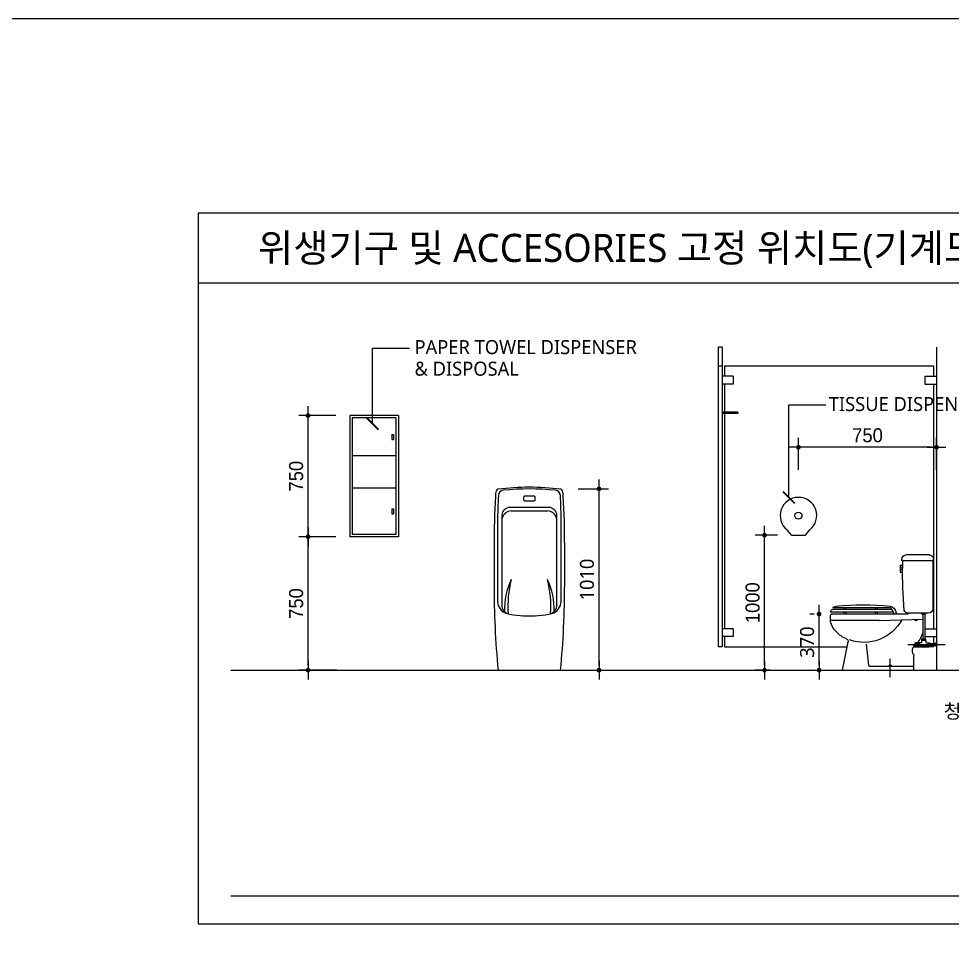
# Model space of a CAD drawing. Header units: millimetres. Extents: x 5 to 8415, y 10 to 5950.
# Drawn here: x 3499 to 5494, y 3980 to 5950 of the extents above; entities that cross this region are included whole.
import ezdxf
from ezdxf.enums import TextEntityAlignment as Align

# ---------------------------------------------------------------- set-up
doc = ezdxf.new("R2010")
doc.units = ezdxf.units.MM
doc.header["$LTSCALE"] = 100
doc.linetypes.add('CEN-AGI', pattern=[32.2, 30, -1, 0.2, -1])
doc.layers.get('Defpoints').update_dxf_attribs({"color": 137})
for name, color, linetype in [('3TXT', 3, 'Continuous'), ('A-Leader', 6, 'Continuous'), ('CEN', 1, 'CEN-AGI'), ('DIM', 7, 'Continuous'), ('ELE', 7, 'Continuous'), ('F-FUR', 6, 'Continuous'), ('FUNT', 6, 'Continuous'), ('SAN', 201, 'Continuous'), ('SYM-LEAD', 6, 'Continuous'), ('TOIL', 4, 'Continuous'), ('TXT', 3, 'Continuous')]:
    doc.layers.add(name, color=color, linetype=linetype)
doc.styles.add('ARIAL', font='malgun.ttf')
doc.styles.add('굴림체(옥산)', font='malgun.ttf')
doc.styles.add('맑은고딕', font='malgun.ttf')
doc.styles.add('스타일1', font='malgun.ttf')
doc.dimstyles.new('CJA-1', dxfattribs={"dimscale": 50, "dimtxt": 3, "dimasz": 1, "dimexe": 2, "dimexo": 3, "dimgap": 1, "dimtad": 1, "dimdec": 0, "dimdsep": 46, "dimlunit": 6, "dimtxsty": '굴림체(옥산)', "dimblk": 'CJDOT', "dimcen": 0.09, "dimclrd": 256, "dimclre": 256, "dimclrt": 3, "dimazin": 2, "dimtfac": 1, "dimtdec": 0, "dimtix": 1, "dimtmove": 2, "dimatfit": 3, "dimldrblk": 'CJDOT', "dimfxl": 1, "dimtolj": 1, "dimtzin": 0, "dimarcsym": 0})
doc.dimstyles.new('DIM-QD 1', dxfattribs={"dimtxt": 3, "dimasz": 1.5, "dimexe": 1, "dimexo": 0, "dimgap": 1, "dimtad": 1, "dimdec": 3, "dimdsep": 46, "dimtxsty": 'ARIAL', "dimblk1": 'ARCHTICK', "dimblk2": 'ARCHTICK', "dimsah": 1, "dimcen": 0, "dimclrd": 256, "dimclre": 256, "dimclrt": 3, "dimazin": 2, "dimtfac": 1, "dimtdec": 3, "dimtix": 1, "dimtmove": 2, "dimatfit": 3, "dimldrblk": 'ARCHTICK', "dimfxl": 1, "dimtolj": 1, "dimtzin": 0, "dimarcsym": 0})

# ---------------------------------------------------------------- blocks, each defined once
blk = doc.blocks.new('CJDOT')
blk.add_line((-2, 0), (2, 0))
at = {"const_width": 0.5}
blk.add_lwpolyline([(-0.25, 0, 1), (0.25, 0, 1)], format="xyb", close=True, dxfattribs=at)
blk = doc.blocks.new('*D38')
at = {"layer": 'Defpoints', "color": 0, "transparency": 16777216}
for p in [(4117.6, 4842.1), (4206.8, 4842.1), (4209.2, 4557)]:
    blk.add_point(p, dxfattribs=at)
at = {"layer": 'DIM', "lineweight": -2, "transparency": 16777216}
for p, q in [((4176.8, 4842.1), (4097.6, 4842.1)), ((4117.6, 4567), (4117.6, 4832.1)), ((4179.2, 4557), (4097.6, 4557))]:
    blk.add_line(p, q, dxfattribs=at)
at = {"layer": 'DIM', "lineweight": -2, "transparency": 16777216, "xscale": 10, "yscale": 10, "zscale": 10}
for p, rotation in [((4117.6, 4842.1), 90), ((4117.6, 4557), 270)]:
    blk.add_blockref('CJDOT', p, dxfattribs=dict(at, rotation=rotation))
at = {"layer": 'DIM', "color": 3, "transparency": 16777216, "insert": (4092.2, 4699.5), "char_height": 30, "attachment_point": 5, "rotation": 90, "style": '맑은고딕'}
blk.add_mtext('\\A1;{\\f굴림|b0|i0|c129|p49;750}', dxfattribs=at)
blk = doc.blocks.new('*D41')
at = {"layer": 'Defpoints', "color": 0, "transparency": 16777216}
for p in [(5165.3, 5033.5), (5165.3, 4955.5), (5460.5, 4955.5)]:
    blk.add_point(p, dxfattribs=at)
at = {"layer": 'DIM', "lineweight": -2, "transparency": 16777216}
for p, q in [((5165.3, 4985.5), (5165.3, 5053.5)), ((5460.5, 4985.5), (5460.5, 5053.5)), ((5450.5, 5033.5), (5175.3, 5033.5))]:
    blk.add_line(p, q, dxfattribs=at)
at = {"layer": 'DIM', "lineweight": -2, "transparency": 16777216, "xscale": 10, "yscale": 10, "zscale": 10, "rotation": 180}
blk.add_blockref('CJDOT', (5165.3, 5033.5), dxfattribs=at)
at = {"layer": 'DIM', "lineweight": -2, "transparency": 16777216, "xscale": 10, "yscale": 10, "zscale": 10}
blk.add_blockref('CJDOT', (5460.5, 5033.5), dxfattribs=at)
at = {"layer": 'DIM', "color": 3, "transparency": 16777216, "insert": (5312.9, 5058.9), "char_height": 30, "attachment_point": 5, "style": '맑은고딕'}
blk.add_mtext('\\A1;{\\f굴림|b0|i0|c129|p49;750}', dxfattribs=at)
blk = doc.blocks.new('*D42')
at = {"layer": 'Defpoints', "color": 0, "transparency": 16777216}
for p in [(5092.8, 4845.4), (5150.3, 4845.4), (5133.6, 4557)]:
    blk.add_point(p, dxfattribs=at)
at = {"layer": 'DIM', "lineweight": -2, "transparency": 16777216}
for p, q in [((5120.3, 4845.4), (5072.8, 4845.4)), ((5092.8, 4567), (5092.8, 4835.4)), ((5103.6, 4557), (5072.8, 4557))]:
    blk.add_line(p, q, dxfattribs=at)
at = {"layer": 'DIM', "lineweight": -2, "transparency": 16777216, "xscale": 10, "yscale": 10, "zscale": 10}
for p, rotation in [((5092.8, 4845.4), 90), ((5092.8, 4557), 270)]:
    blk.add_blockref('CJDOT', p, dxfattribs=dict(at, rotation=rotation))
at = {"layer": 'DIM', "color": 3, "transparency": 16777216, "insert": (5067.4, 4701.2), "char_height": 30, "attachment_point": 5, "rotation": 90, "style": '맑은고딕'}
blk.add_mtext('\\A1;{\\f굴림|b0|i0|c129|p49;1000}', dxfattribs=at)
blk = doc.blocks.new('*D53')
at = {"layer": 'Defpoints', "color": 0, "transparency": 16777216}
for p in [(5209.4, 4677), (5229.2, 4677), (5220, 4557)]:
    blk.add_point(p, dxfattribs=at)
at = {"layer": 'DIM', "lineweight": -2, "transparency": 16777216}
for p, q in [((5199.2, 4677), (5189.4, 4677)), ((5209.4, 4567), (5209.4, 4667)), ((5190, 4557), (5189.4, 4557))]:
    blk.add_line(p, q, dxfattribs=at)
at = {"layer": 'DIM', "lineweight": -2, "transparency": 16777216, "xscale": 10, "yscale": 10, "zscale": 10}
for p, rotation in [((5209.4, 4677), 90), ((5209.4, 4557), 270)]:
    blk.add_blockref('CJDOT', p, dxfattribs=dict(at, rotation=rotation))
at = {"layer": 'DIM', "color": 3, "transparency": 16777216, "insert": (5183.9, 4617), "char_height": 30, "attachment_point": 5, "rotation": 90, "style": '맑은고딕'}
blk.add_mtext('\\A1;370', dxfattribs=at)
blk = doc.blocks.new('*D59')
at = {"layer": 'Defpoints', "color": 0, "transparency": 16777216}
for p in [(4117.6, 5101.3), (4206.8, 5101.3), (4206.8, 4842.1)]:
    blk.add_point(p, dxfattribs=at)
at = {"layer": 'DIM', "lineweight": -2, "transparency": 16777216}
for p, q in [((4176.8, 5101.3), (4097.6, 5101.3)), ((4117.6, 4852.1), (4117.6, 5091.3)), ((4176.8, 4842.1), (4097.6, 4842.1))]:
    blk.add_line(p, q, dxfattribs=at)
at = {"layer": 'DIM', "lineweight": -2, "transparency": 16777216, "xscale": 10, "yscale": 10, "zscale": 10}
for p, rotation in [((4117.6, 5101.3), 90), ((4117.6, 4842.1), 270)]:
    blk.add_blockref('CJDOT', p, dxfattribs=dict(at, rotation=rotation))
at = {"layer": 'DIM', "color": 3, "transparency": 16777216, "insert": (4092.2, 4971.7), "char_height": 30, "attachment_point": 5, "rotation": 90, "style": '맑은고딕'}
blk.add_mtext('\\A1;{\\f굴림|b0|i0|c129|p49;750}', dxfattribs=at)
blk = doc.blocks.new('*D79')
at = {"layer": 'Defpoints', "color": 0, "transparency": 16777216}
for p in [(4664.7, 4944.5), (4739.2, 4944.5), (4664.7, 4557)]:
    blk.add_point(p, dxfattribs=at)
at = {"layer": 'DIM', "lineweight": -2, "transparency": 16777216}
for p, q in [((4694.7, 4944.5), (4759.2, 4944.5)), ((4739.2, 4567), (4739.2, 4934.5)), ((4694.7, 4557), (4759.2, 4557))]:
    blk.add_line(p, q, dxfattribs=at)
at = {"layer": 'DIM', "lineweight": -2, "transparency": 16777216, "xscale": 10, "yscale": 10, "zscale": 10}
for p, rotation in [((4739.2, 4944.5), 90), ((4739.2, 4557), 270)]:
    blk.add_blockref('CJDOT', p, dxfattribs=dict(at, rotation=rotation))
at = {"layer": 'DIM', "color": 3, "transparency": 16777216, "insert": (4713.6, 4750.7), "char_height": 30, "attachment_point": 5, "rotation": 90, "style": '맑은고딕'}
blk.add_mtext('\\A1;1010', dxfattribs=at)
blk = doc.blocks.new('_ArchTick')
at = {"color": 0, "linetype": 'ByBlock', "const_width": 0.15}
blk.add_lwpolyline([(-0.5, -0.5), (0.5, 0.5)], dxfattribs=at)
blk = doc.blocks.new('toil1')
at = {"layer": 'CEN'}
for p, q in [((189.9, -13.1), (-56.1, -13.1)), ((305, -228.3), (305, -109.3))]:
    blk.add_line(p, q, dxfattribs=at)
at = {"layer": 'F-FUR'}
for p, q in [((50, 576.9), (200, 576.9)), ((20, 546.9), (20, 539.9)), ((23, 536.9), (227, 536.9)), ((25, 536.9), (25, 222.9)), ((225, 536.9), (225, 487.4)), ((239.3, 509.9), (225, 509.9)), ((239.3, 492.1), (225, 492.1)), ((230, 539.9), (230, 546.9)), ((239.3, 509.9), (239.3, 462.9)), ((239.3, 462.9), (224.6, 462.9)), ((239.3, 480.6), (225, 480.6)), ((55, 192.9), (187.9, 192.9)), ((71.9, 190.1), (71.9, 192.9)), ((93.2, 185.1), (76.9, 185.1)), ((78.4, 185.1), (78.4, 20.7)), ((91.6, 185.1), (91.6, 20.7)), ((98.2, 192.9), (98.2, 190.1)), ((190, 186.9), (190, 187.9)), ((190, 186.9), (692, 186.9)), ((284.4, 199.7), (697.1, 199.7)), ((296, 217.3), (689.2, 217.3)), ((304.3, 227.5), (679.4, 227.5)), ((391.5, 227.5), (391.5, 217.3)), ((391.5, 199.7), (391.5, 186.9)), ((405.2, 199.7), (405.2, 186.9)), ((405.9, 227.5), (405.9, 217.3)), ((597.1, 227.5), (597.1, 217.3)), ((597.8, 199.7), (597.8, 186.9)), ((611.5, 227.5), (611.5, 217.3)), ((611.5, 199.7), (611.5, 186.9)), ((680.7, 230.7), (678.6, 233.4)), ((678.6, 227.5), (679.1, 227.5)), ((378, 144.9), (91.6, 153.3)), ((378, 144.9), (699.2, 144.9)), ((700, 152.9), (700, 178.9)), ((0, 0), (2.1, 0)), ((71.3, 20.7), (98.6, 20.7)), ((71.3, 11.6), (71.3, 20.7)), ((71.3, 11.6), (99.1, 11.6)), ((71.3, 11.6), (71.3, 1.4)), ((80.7, 11.6), (80.7, 20.7)), ((89.7, 20.7), (89.7, 11.6)), ((98.6, 20.7), (98.6, 11.6)), ((99.1, 11.6), (99.1, 1.4)), ((135.3, 0.2), (131.9, 0.2)), ((131.9, 0.2), (131.9, -28)), ((620, -183.1), (583.5, 3.7)), ((2.1, -26.3), (0, -26.3)), ((7.1, -5), (7.1, -21.3)), ((44.3, -7.1), (7.1, -7.1)), ((44.3, -18.9), (7.1, -18.9)), ((44.3, -3.6), (44.3, -22.4)), ((66.3, -3.6), (44.3, -3.6)), ((54.9, -9), (44.3, -9)), ((44.3, -17.1), (54.9, -17.1)), ((44.3, -22.4), (126, -22.4)), ((54.9, -3.6), (54.9, -22.4)), ((104.1, -3.6), (126, -3.6)), ((115.5, -3.6), (115.5, -22.4)), ((115.5, -9.4), (126, -9.4)), ((115.5, -17.1), (126, -17.1)), ((126, -3.6), (126, -22.4)), ((126, -7.1), (131.9, -7.1)), ((126, -18.9), (131.9, -18.9)), ((140.2, -3.7), (131.9, -3.7)), ((140.3, -9.5), (131.9, -9.5)), ((131.9, -17.3), (140.3, -17.3)), ((131.9, -22.5), (140.3, -22.5)), ((131.9, -28), (135.3, -28)), ((140.3, -23), (140.3, -4.8)), ((445.8, -151), (461.4, -11.4)), ((150, -183.1), (150, -86.7)), ((150, -158.1), (437.8, -158.1))]:
    blk.add_line(p, q, dxfattribs=at)
for centre, radius, start, end in [((50, 546.9), 30, 90, 180), ((200, 546.9), 30, 0, 90), ((23, 539.9), 3, 180, 270), ((-3126.6, 496.5), 3351.6, 355.11536, 0.15554), ((227, 539.9), 3, 270, 0), ((484, -1599.5), 1846.5, 84.47837, 95.52163), ((55, 222.9), 30, 180, 270), ((76.9, 190.1), 5, 180, 270), ((93.2, 190.1), 5, 270, 0), ((185, 187.9), 5, 0, 90), ((189, 217.4), 24.6, 267.35282, 345.20547), ((337.8, 177.1), 73.8, 128.28352, 172.38993), ((337.8, 177.1), 58, 128.28352, 170.29946), ((296.4, 228.3), 7.94, 313.90533, 122.66171), ((275.8, 288.5), 58.6, 294.66396, 301.40333), ((658.5, 197.3), 41.3, 60.88446, 85.60219), ((679.2, 229.5), 2, 268.79732, 39.23668), ((669, 193.3), 31.4, 16.68511, 49.85055), ((692, 178.9), 8, 0, 90), ((697.1, 201.7), 2, 270, 16.68511), ((135, 152), 9.38, 178.31897, 358.31897), ((478.8, 282.9), 282.7, 208.21738, 289.52213), ((575.3, 161.5), 125, 311.51092, 356.04668), ((245.6, 99.3), 156.9, 191.03279, 222.67885), ((529.6, 186.6), 175, 292.26153, 317.28875), ((2.1, -5), 5, 0, 90), ((66.3, 1.4), 5, 270, 0), ((104.1, 1.4), 5, 180, 270), ((135.3, -4.8), 5, 0, 90), ((606, 4.5), 22.5, 108.68054, 200), ((2.1, -21.3), 5, 270, 0), ((135.3, -23), 5, 270, 0), ((113.9, -54.6), 46, 328.75325, 54.99508), ((162, -86.7), 12, 136.85825, 180), ((305, -158.1), 9.58, 359.99985, 180), ((437.8, -150.1), 8, 270, 353.63284)]:
    blk.add_arc(centre, radius, start, end, dxfattribs=at)
for p in [(50, 576.9), (20, 546.9), (20, 546.9), (230, 546.9), (692, 186.9), (7.1, -13.1)]:
    blk.add_point(p, dxfattribs=at)
blk = doc.blocks.new('toistand')
at = {"layer": 'FUNT'}
for points in [[(-195, 687.2), (-195, 473.8, 0.02373), (-172.5, 0), (172.5, 0, 0.02373), (195, 473.8), (195, 687.2, 0.013696), (187.5, 961, 0.034851), (183.7, 990.2, 0.324304), (173.4, 999.8, 0.05893), (-173.4, 999.8, 0.324304), (-183.7, 990.2, 0.034851), (-187.5, 961, 0.013696)], [(0, 963), (23, 963, -0.414214), (30, 956), (30, 940, -0.414214), (23, 933), (0, 933), (-23, 933, -0.414214), (-30, 940), (-30, 956, -0.414214), (-23, 963)]]:
    blk.add_lwpolyline(points, format="xyb", close=True, dxfattribs=at)
for points in [[(-43.1, 301.5, 0.061836), (107.5, 309.5, 0.02013), (123.2, 313, 0.340765), (175.4, 380.7), (175.4, 821.1, 0.014439), (171.2, 965.4, 0.369153), (144.2, 993.5, 0.049292), (-144.2, 993.5, 0.369153), (-171.2, 965.4, 0.014439), (-175.4, 821.1), (-175.4, 380.7, 0.340765), (-123.2, 313, 0.02013), (-107.5, 309.5, 0.061836), (43.1, 301.5)], [(-118, 311.7, -0.333423), (-150.4, 354.9), (-150.4, 821.1, -0.003541), (-150.2, 856.2, -0.410071), (-105.2, 900.5), (105.2, 900.5, -0.410071), (150.2, 856.2, -0.003541), (150.4, 821.1), (150.4, 354.9, -0.333423), (118, 311.7)]]:
    blk.add_lwpolyline(points, format="xyb", dxfattribs=at)
at = {"layer": 'FUNT', "color": 4}
blk.add_lwpolyline([(-100.4, 879.3), (100.4, 879.3, -0.280363)], format="xyb", dxfattribs=at)
for centre, radius, start, end in [((-100.4, 829.3), 50, 90, 167.9541), ((100.4, 829.3), 50, 12.0459, 90), ((255.2, 332), 392.9, 154.6917, 181.248), ((486.4, 350.8), 605.1, 165.7275, 183.7219), ((-486.4, 350.8), 605.1, 356.2781, 14.2725), ((-255.2, 332), 392.9, 358.752, 25.3083)]:
    blk.add_arc(centre, radius, start, end, dxfattribs=at)

msp = doc.modelspace()

# ---------------------------------------------------------------- linework, layer by layer
msp.add_lwpolyline([(8414.9677, 9.5719), (4.9677, 9.5719), (4.9677, 5949.5719), (8414.9677, 5949.5719)], close=True)
at = {"layer": 'A-Leader', "ltscale": 0.2}
msp.add_line((4255.5129, 5084.02), (4255.5129, 5241.2036), dxfattribs=at)
at = {"layer": 'ELE'}
for p, q in [((3882.661, 5534.6483), (6729.2573, 5534.6483)), ((3882.661, 5534.6483), (3882.661, 4015.0733)), ((3882.661, 5384.6483), (6729.2573, 5384.6483)), ((3952.5299, 4556.9726), (6656.1749, 4556.9726)), ((3952.5299, 4074.3213), (6656.1749, 4074.3213)), ((3882.661, 4015.0733), (6729.2573, 4015.0733))]:
    msp.add_line(p, q, dxfattribs=at)
at = {"layer": 'SAN'}
for p, q in [((5035.5366, 5108.6392), (5002.2032, 5108.6392)), ((5035.5366, 5105.3059), (5002.2032, 5105.3059)), ((5150.3097, 4845.4195), (5141.0347, 4856.8945)), ((5180.3097, 4845.4195), (5189.5847, 4856.8945)), ((5150.3097, 4845.4195), (5180.3097, 4845.4195))]:
    msp.add_line(p, q, dxfattribs=at)
at = {"layer": 'SAN', "color": 5}
for p, q in [((4206.7824, 5101.3012), (4206.7824, 4842.0825)), ((4310.4699, 5101.3012), (4206.7824, 5101.3012)), ((4305.2855, 5096.1168), (4211.9668, 5096.1168)), ((4211.9668, 5096.1168), (4211.9668, 4847.2668)), ((4305.2855, 5096.1168), (4305.2855, 4847.2668)), ((4310.4699, 5101.3012), (4310.4699, 4842.0825)), ((4296.6449, 5060.6903), (4296.6449, 5050.3215)), ((4296.6449, 5060.6903), (4300.1012, 5060.6903)), ((4296.6449, 5050.3215), (4300.1012, 5050.3215)), ((4300.1012, 5060.6903), (4300.1012, 5050.3215)), ((4305.2855, 5014.895), (4211.9668, 5014.895)), ((4305.2855, 4945.77), (4211.9668, 4945.77)), ((4296.6449, 4901.7028), (4296.6449, 4891.334)), ((4296.6449, 4901.7028), (4300.1012, 4901.7028)), ((4296.6449, 4891.334), (4300.1012, 4891.334)), ((4300.1012, 4901.7028), (4300.1012, 4891.334)), ((4310.4699, 4842.0825), (4206.7824, 4842.0825)), ((4305.2855, 4847.2668), (4211.9668, 4847.2668))]:
    msp.add_line(p, q, dxfattribs=at)
at = {"layer": 'SAN'}
msp.add_circle((5165.3097, 4887.4195), 7.5, dxfattribs=at)
msp.add_arc((5165.3097, 4887.4195), 39, 308.4934681, 231.5065319, dxfattribs=at)
at = {"layer": 'TOIL'}
for p, q in [((4993.8699, 5247.7504), (4993.8699, 4606.9726)), ((5002.2032, 5247.553), (4993.8699, 5247.553)), ((5002.2032, 5247.7504), (5002.2032, 4606.9726)), ((5460.5366, 5247.553), (5460.5366, 4556.9726)), ((5002.2032, 5206.9726), (4993.8699, 5206.9726)), ((5007.2032, 5206.9726), (5007.2032, 5185.3059)), ((5453.8699, 5206.9726), (5007.2032, 5206.9726)), ((5453.8699, 5206.9726), (5453.8699, 5185.3059)), ((5025.5366, 5185.3059), (5002.2032, 5185.3059)), ((5025.5366, 5168.6392), (5002.2032, 5168.6392)), ((5007.2032, 5168.6392), (5007.2032, 5108.6392)), ((5025.5366, 5185.3059), (5025.5366, 5168.6392)), ((5435.5366, 5185.3059), (5435.5366, 5168.6392)), ((5435.5366, 5185.3059), (5460.5366, 5185.3059)), ((5435.5366, 5168.6392), (5460.5366, 5168.6392)), ((5453.8699, 5168.6392), (5453.8699, 4645.3059)), ((5035.5366, 5108.6392), (5035.5366, 5105.3059)), ((5007.2032, 5105.3059), (5007.2032, 4645.3059)), ((5025.5366, 4645.3059), (5002.2032, 4645.3059)), ((5025.5366, 4628.6392), (5002.2032, 4628.6392)), ((5007.2032, 4628.6392), (5007.2032, 4606.9726)), ((5025.5366, 4645.3059), (5025.5366, 4628.6392)), ((5435.5366, 4645.3059), (5435.5366, 4628.6392)), ((5435.5366, 4645.3059), (5460.5366, 4645.3059)), ((5435.5366, 4628.6392), (5460.5366, 4628.6392)), ((5453.8699, 4628.6392), (5453.8699, 4606.9726)), ((5002.2032, 4606.9726), (4993.8699, 4606.9726)), ((5007.2032, 4606.9726), (5269.2088, 4606.9726)), ((5411.2076, 4606.9726), (5443.8699, 4606.9726)), ((5453.8699, 4606.9726), (5443.8699, 4606.9726))]:
    msp.add_line(p, q, dxfattribs=at)

# ---------------------------------------------------------------- block references
at = {"xscale": 0.387042245882796, "yscale": 0.387042245882796, "zscale": 0.387042245882796}
msp.add_blockref('toistand', (4590.3808, 4556.9726), dxfattribs=at)
at = {"layer": 'TOIL', "xscale": -0.3243243243250618, "yscale": 0.3243243243241523, "zscale": 0.3243243243243268}
msp.add_blockref('toil1', (5460.5366, 4616.372), dxfattribs=at)

# ---------------------------------------------------------------- texts
at = {"layer": '3TXT', "color": 3, "style": '스타일1'}
for s, height, p in [('위생기구 및 ACCESORIES 고정 위치도(기계도면 참조)', 60, (4010.4929, 5459.6483)), ('PAPER TOWEL DISPENSER', 30, (4345.0227, 5247.4806)), ('& DISPOSAL', 30, (4345.0227, 5201.4181))]:
    msp.add_text(s, height=height, dxfattribs=at).set_placement(p, align=Align.MIDDLE_LEFT)
msp.add_text('TISSUE DISPENSER', height=30, dxfattribs=at).set_placement((5402.0852, 5125.8135), align=Align.MIDDLE_CENTER)
at = {"layer": 'TXT', "style": '스타일1'}
msp.add_text('청소용 SINK', height=30, dxfattribs=at).set_placement((5581.4066, 4468.9229), align=Align.MIDDLE_CENTER)

# ---------------------------------------------------------------- dimensions: what is measured, and where the dimension line sits
at = {"layer": 'DIM'}
for base, p1, p2, angle, text, picture, middle in [((4117.602, 5101.3012), (4206.7824, 4842.0825), (4206.7824, 5101.3012), 270, '{\\f굴림|b0|i0|c129|p49;750}', '*D59', (4092.2025, 4971.6918)), ((4739.2117, 4944.4726), (4664.7183, 4556.9726), (4664.7183, 4944.4726), 90, '1010', '*D79', (4713.6309, 4750.7226)), ((4117.602, 4842.0825), (4209.2479, 4556.9726), (4206.7824, 4842.0825), 270, '{\\f굴림|b0|i0|c129|p49;750}', '*D38', (4092.2025, 4699.5275)), ((5092.8178, 4845.4195), (5133.643, 4556.9726), (5150.3097, 4845.4195), 270, '{\\f굴림|b0|i0|c129|p49;1000}', '*D42', (5067.3984, 4701.196)), ((5209.4418, 4676.9726), (5220.0117, 4556.9726), (5229.2424, 4676.9726), 270, '370', '*D53', (5183.9424, 4616.9726))]:
    dim = msp.add_linear_dim(base=base, p1=p1, p2=p2, angle=angle, text=text, dimstyle='CJA-1', override={"dimscale": 10, "dimtxsty": '맑은고딕'}, dxfattribs=at)
    dim.commit()
    dim.dimension.update_dxf_attribs({"geometry": picture, "text_midpoint": middle})
dim = msp.add_linear_dim(base=(5165.3097, 5033.5369), p1=(5460.5366, 4955.4925), p2=(5165.3097, 4955.4925), text='{\\f굴림|b0|i0|c129|p49;750}', dimstyle='CJA-1', override={"dimscale": 10, "dimtxsty": '맑은고딕'}, dxfattribs=at)
dim.commit()
dim.dimension.update_dxf_attribs({"geometry": '*D41', "text_midpoint": (5312.9231, 5058.9364)})

# ---------------------------------------------------------------- leaders
at = {"layer": 'SYM-LEAD', "color": 6}
for points in [[(4255.5129, 5083.6514), (4255.5129, 5245.149), (4334.2552, 5245.149)], [(5144.7495, 4926.0509), (5144.7495, 5124.0614), (5223.4917, 5124.0614)]]:
    msp.add_leader(points, dimstyle='DIM-QD 1', override={"dimscale": 10, "dimasz": 2.5, "dimtad": 0, "dimclrd": 6}, dxfattribs=at)

doc.saveas('drawing.dxf')
